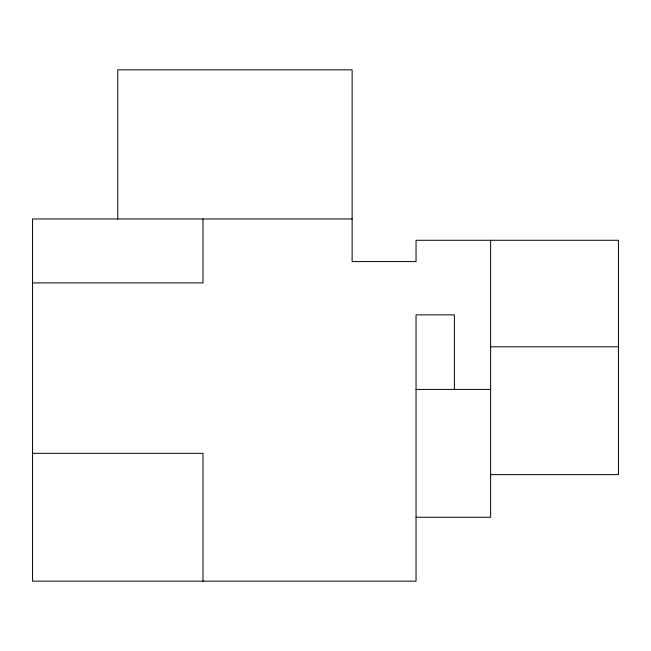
<?xml version="1.0" encoding="UTF-8"?>
<svg xmlns="http://www.w3.org/2000/svg" width="651" height="651" viewBox="0 0 651 651"><rect width="100%" height="100%" fill="white"/><g stroke="black" fill="none" stroke-linecap="round" stroke-linejoin="round"><path stroke-width="0.98" d="M352.134 218.972L32.55 218.972L32.55 581.164L416.046 581.164L416.046 314.848L454.398 314.848L454.398 389.42M32.55 282.892L202.99 282.892L202.99 218.972M490.618 346.804L618.45 346.804M416.046 389.42L490.618 389.42M32.55 453.332L202.99 453.332L202.99 581.164M490.618 474.636L618.45 474.636L618.45 240.276L416.046 240.276L416.046 261.58L352.134 261.58L352.134 69.836L117.774 69.836L117.774 218.972M416.046 517.252L490.618 517.252L490.618 240.276"/></g></svg>
